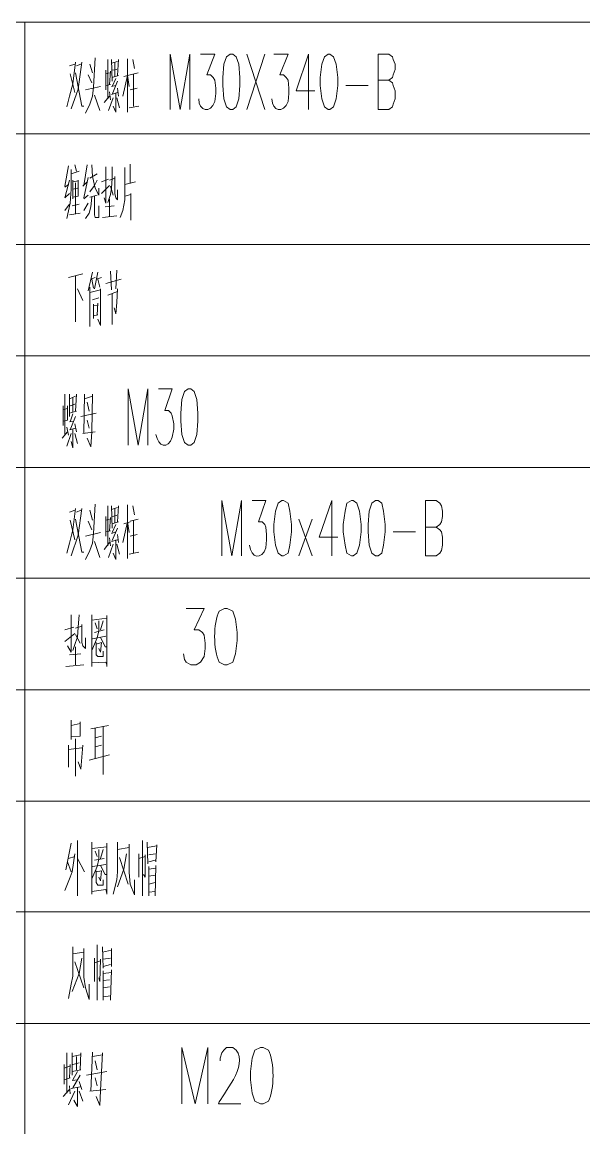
# Model space of a CAD drawing. Header units: millimetres. Extents: x 0 to 1648, y 27 to 2331.
# Drawn here: x 1280 to 1393.3, y 247.4 to 470.4 of the extents above; entities that cross this region are included whole.
import ezdxf

# ---------------------------------------------------------------- set-up
doc = ezdxf.new("R2010")
doc.units = ezdxf.units.MM
doc.layers.add('1', color=7, linetype='Continuous')

msp = doc.modelspace()

# ---------------------------------------------------------------- linework, layer by layer
at = {"layer": '1', "color": 0, "lineweight": 5}
for points in [[(1645.2, 470.391732), (1140.3, 470.391732), (1140.3, 447.891732)], [(1280.52, 470.391732), (1280.52, 447.891732)], [(1309.86, 452.751732), (1309.86, 463.911732), (1311.84, 452.751732), (1313.82, 463.911732), (1313.82, 452.751732)], [(1321.92, 463.911732), (1321.2, 463.371732), (1320.66, 461.931732), (1320.48, 459.231732), (1320.48, 457.611732), (1320.66, 454.911732), (1321.2, 453.291732), (1321.92, 452.751732), (1322.46, 452.751732), (1323.18, 453.291732), (1323.72, 454.911732), (1323.9, 457.611732), (1323.9, 459.231732), (1323.72, 461.931732), (1323.18, 463.371732), (1322.46, 463.911732), (1321.92, 463.911732)], [(1325.34, 463.911732), (1328.94, 452.751732)], [(1328.94, 463.911732), (1325.34, 452.751732)], [(1337.76, 463.911732), (1335.24, 456.531732), (1339.02, 456.531732)], [(1337.76, 463.911732), (1337.76, 452.751732)], [(1341.72, 463.911732), (1341, 463.371732), (1340.46, 461.931732), (1340.1, 459.231732), (1340.1, 457.611732), (1340.46, 454.911732), (1341, 453.291732), (1341.72, 452.751732), (1342.08, 452.751732), (1342.8, 453.291732), (1343.34, 454.911732), (1343.7, 457.611732), (1343.7, 459.231732), (1343.34, 461.931732), (1342.8, 463.371732), (1342.08, 463.911732), (1341.72, 463.911732)], [(1351.8, 452.751732), (1351.8, 463.911732), (1353.96, 463.911732), (1354.68, 463.371732), (1354.86, 462.831732), (1355.22, 461.931732), (1355.22, 460.851732), (1354.86, 459.771732), (1354.68, 459.231732), (1353.96, 458.691732), (1351.8, 458.691732)], [(1290.78, 462.291732), (1290.24, 457.971732), (1289.52, 455.451732), (1288.98, 453.291732)], [(1289.52, 461.571732), (1290.6, 461.931732)], [(1292.04, 462.291732), (1291.32, 456.891732), (1289.88, 452.931732)], [(1290.96, 461.571732), (1291.86, 461.931732)], [(1294.74, 463.191732), (1294.38, 457.251732), (1294.2, 455.451732), (1293.66, 453.831732), (1292.76, 452.031732)], [(1293.66, 461.931732), (1294.2, 460.131732)], [(1297.26, 462.831732), (1297.26, 454.911732)], [(1297.98, 462.831732), (1298.16, 458.511732)], [(1297.98, 462.111732), (1299.24, 462.471732)], [(1298.7, 462.291732), (1298.7, 459.411732)], [(1299.42, 462.831732), (1299.24, 459.591732)], [(1301.22, 463.011732), (1301.22, 452.211732)], [(1302.3, 462.831732), (1302.66, 461.031732)], [(1289.7, 459.951732), (1290.6, 456.171732)], [(1290.78, 460.131732), (1292.04, 453.471732), (1292.4, 453.471732)], [(1294.02, 458.151732), (1293.3, 459.771732)], [(1296.9, 460.671732), (1296.9, 456.711732)], [(1296.9, 459.951732), (1297.62, 460.131732)], [(1297.8, 460.491732), (1297.62, 457.791732)], [(1298.16, 460.671732), (1299.06, 460.851732)], [(1299.42, 459.591732), (1298.16, 459.231732)], [(1300.32, 455.451732), (1301.22, 459.591732), (1301.58, 457.431732)], [(1300.5, 459.411732), (1301.76, 459.771732)], [(1301.76, 459.771732), (1303.38, 460.131732)], [(1302.48, 459.951732), (1302.48, 453.471732)], [(1292.76, 456.711732), (1295.82, 457.431732)], [(1297.8, 457.791732), (1296.9, 457.611732)], [(1297.98, 457.431732), (1298.88, 457.611732)], [(1298.88, 459.051732), (1298.16, 457.431732)], [(1299.24, 458.511732), (1298.16, 455.811732)], [(1345.32, 457.611732), (1349.82, 457.611732)], [(1353.96, 458.691732), (1354.68, 458.151732), (1354.86, 457.611732), (1355.22, 456.531732), (1355.22, 454.911732), (1354.86, 453.831732), (1354.68, 453.291732), (1353.96, 452.751732), (1351.8, 452.751732)], [(1294.56, 455.631732), (1295.64, 452.571732)], [(1296.54, 454.191732), (1297.62, 455.451732)], [(1298.34, 455.091732), (1297.44, 452.571732)], [(1297.62, 456.351732), (1297.8, 454.731732)], [(1297.98, 455.811732), (1299.24, 456.171732)], [(1298.88, 455.991732), (1298.88, 452.211732), (1298.34, 453.471732)], [(1299.06, 455.091732), (1299.6, 453.111732)], [(1299.24, 457.071732), (1299.42, 455.451732)], [(1301.76, 456.711732), (1303.2, 457.071732)], [(1301.58, 453.111732), (1303.56, 453.471732)], [(1645.2, 447.891732), (1140.3, 447.891732), (1140.3, 425.571732)], [(1280.52, 447.891732), (1280.52, 425.571732)], [(1290.96, 440.331732), (1290.6, 441.591732)], [(1293.12, 441.591732), (1292.4, 437.451732)], [(1294.02, 441.591732), (1294.2, 439.251732)], [(1301.76, 441.771732), (1301.76, 437.811732)], [(1289.34, 441.411732), (1288.62, 437.271732)], [(1289.88, 440.691732), (1289.88, 436.731732), (1289.7, 433.851732), (1288.98, 430.791732)], [(1289.88, 439.791732), (1291.5, 440.331732)], [(1293.66, 438.891732), (1295.1, 439.791732)], [(1296.9, 441.231732), (1296.9, 433.851732), (1296.54, 434.931732)], [(1298.16, 441.231732), (1298.16, 438.891732), (1297.98, 436.911732)], [(1300.68, 441.051732), (1300.68, 436.911732), (1300.68, 434.571732), (1300.32, 432.411732), (1299.78, 430.971732)], [(1289.52, 435.831732), (1288.62, 434.931732), (1289.52, 438.531732)], [(1288.62, 437.091732), (1289.34, 437.631732)], [(1290.24, 438.531732), (1290.24, 434.751732)], [(1291.32, 438.351732), (1290.24, 438.171732)], [(1290.78, 431.691732), (1290.78, 437.991732)], [(1291.32, 435.291732), (1291.32, 438.531732)], [(1292.22, 437.271732), (1293.12, 438.171732)], [(1293.3, 439.071732), (1292.4, 434.931732)], [(1293.66, 436.191732), (1294.56, 437.451732), (1295.1, 438.531732)], [(1294.2, 439.251732), (1294.74, 436.911732), (1295.46, 435.471732)], [(1296, 438.171732), (1297.44, 438.711732)], [(1296, 435.831732), (1297.62, 437.451732)], [(1297.62, 438.531732), (1298.7, 438.891732)], [(1297.8, 437.271732), (1298.34, 435.471732)], [(1298.7, 439.251732), (1298.7, 436.911732)], [(1300.68, 437.631732), (1302.84, 438.171732)], [(1290.24, 436.731732), (1291.14, 436.911732)], [(1290.24, 435.111732), (1291.32, 435.291732)], [(1293.3, 435.471732), (1292.4, 434.751732)], [(1294.02, 435.111732), (1293.84, 433.131732), (1293.48, 431.871732), (1292.76, 430.791732)], [(1295.1, 435.471732), (1293.66, 435.111732)], [(1294.56, 435.291732), (1294.56, 431.511732), (1294.74, 430.971732), (1295.46, 430.971732), (1295.46, 433.311732)], [(1295.46, 435.471732), (1295.46, 436.911732)], [(1297.26, 434.031732), (1297.8, 435.651732), (1297.98, 436.911732)], [(1298.7, 436.911732), (1298.7, 435.831732), (1298.88, 434.931732)], [(1299.24, 434.571732), (1298.88, 434.931732)], [(1299.24, 434.571732), (1299.24, 436.551732)], [(1300.68, 435.291732), (1301.94, 435.651732)], [(1301.94, 435.831732), (1301.94, 430.431732)], [(1289.52, 433.671732), (1288.62, 432.411732)], [(1291.5, 433.671732), (1290.06, 433.311732)], [(1292.4, 432.411732), (1293.3, 433.851732)], [(1296.72, 433.131732), (1298.52, 433.311732)], [(1297.62, 434.751732), (1297.62, 431.151732)], [(1289.52, 431.511732), (1291.68, 431.871732)], [(1296.18, 430.971732), (1299.06, 431.331732)], [(1645.2, 425.571732), (1140.3, 425.571732), (1140.3, 403.071732)], [(1280.52, 425.571732), (1280.52, 403.071732)], [(1289.34, 418.911732), (1292.22, 419.631732)], [(1294.2, 419.991732), (1293.3, 416.211732)], [(1295.28, 419.991732), (1294.56, 416.571732)], [(1297.8, 420.171732), (1297.98, 416.391732)], [(1299.06, 420.351732), (1298.88, 416.571732)], [(1290.78, 419.271732), (1290.78, 409.911732)], [(1293.84, 418.551732), (1294.74, 418.911732)], [(1294.38, 416.751732), (1294.02, 418.551732)], [(1294.92, 418.551732), (1296, 418.911732)], [(1295.28, 418.551732), (1295.64, 416.931732)], [(1296.9, 417.651732), (1299.96, 418.551732)], [(1291.14, 416.571732), (1292.22, 414.231732)], [(1293.66, 416.931732), (1293.66, 409.011732)], [(1293.66, 415.851732), (1295.82, 416.391732)], [(1295.82, 409.191732), (1295.82, 416.571732)], [(1297.26, 415.311732), (1299.24, 416.031732)], [(1298.16, 415.671732), (1298.16, 409.371732)], [(1299.24, 416.571732), (1299.06, 413.871732), (1298.88, 411.531732), (1298.52, 412.791732)], [(1294.2, 414.411732), (1295.46, 414.771732)], [(1294.38, 410.631732), (1294.38, 413.511732)], [(1294.38, 413.151732), (1295.1, 413.331732)], [(1295.28, 413.691732), (1295.1, 411.351732)], [(1295.28, 411.351732), (1294.38, 411.171732)], [(1295.82, 409.191732), (1295.28, 410.451732)], [(1645.2, 403.071732), (1140.3, 403.071732), (1140.3, 380.571732)], [(1280.52, 403.071732), (1280.52, 380.571732)], [(1288.62, 395.331732), (1288.62, 387.231732)], [(1289.52, 395.331732), (1289.52, 390.831732)], [(1289.52, 394.431732), (1290.78, 394.971732)], [(1290.96, 395.331732), (1290.78, 391.911732)], [(1292.58, 395.331732), (1292.4, 387.411732)], [(1294.2, 394.971732), (1292.58, 394.431732)], [(1293.12, 386.511732), (1293.84, 384.711732), (1294.02, 387.771732), (1294.2, 395.331732)], [(1301.4, 385.071732), (1301.4, 396.411732), (1303.38, 385.071732), (1305.36, 396.411732), (1305.36, 385.071732)], [(1313.46, 396.411732), (1312.74, 395.871732), (1312.2, 394.251732), (1312.02, 391.551732), (1312.02, 389.931732), (1312.2, 387.231732), (1312.74, 385.611732), (1313.46, 385.071732), (1314, 385.071732), (1314.72, 385.611732), (1315.26, 387.231732), (1315.44, 389.931732), (1315.44, 391.551732), (1315.26, 394.251732), (1314.72, 395.871732), (1314, 396.411732), (1313.46, 396.411732)], [(1288.26, 392.991732), (1288.26, 389.031732)], [(1289.16, 392.991732), (1289.16, 390.111732)], [(1289.7, 392.991732), (1290.6, 393.351732)], [(1290.24, 394.611732), (1290.24, 391.731732)], [(1293.12, 393.711732), (1293.48, 391.911732)], [(1288.26, 392.271732), (1289.16, 392.451732)], [(1290.96, 391.911732), (1289.52, 391.551732)], [(1290.24, 391.371732), (1289.7, 389.751732)], [(1290.78, 390.831732), (1289.7, 388.131732)], [(1294.92, 391.551732), (1291.86, 390.831732)], [(1289.16, 390.111732), (1288.26, 389.931732)], [(1288.98, 388.671732), (1289.34, 387.051732)], [(1289.52, 389.751732), (1290.42, 389.931732)], [(1289.52, 388.131732), (1290.78, 388.491732)], [(1290.24, 388.311732), (1290.24, 384.531732), (1289.88, 385.791732)], [(1290.6, 389.391732), (1290.96, 387.771732)], [(1293.48, 388.491732), (1293.12, 390.111732)], [(1288.08, 386.511732), (1289.16, 387.771732)], [(1289.88, 387.411732), (1288.98, 384.891732)], [(1290.6, 387.411732), (1291.14, 385.431732)], [(1292.22, 387.411732), (1294.74, 387.771732)], [(1645.2, 380.571732), (1140.3, 380.571732), (1140.3, 358.251732)], [(1280.52, 380.571732), (1280.52, 358.251732)], [(1294.74, 373.191732), (1294.38, 367.251732), (1294.2, 365.271732), (1293.66, 363.831732), (1292.76, 362.031732)], [(1297.26, 372.831732), (1297.26, 364.731732)], [(1297.98, 372.831732), (1298.16, 368.331732)], [(1297.98, 372.111732), (1299.24, 372.471732)], [(1299.42, 372.831732), (1299.24, 369.591732)], [(1301.22, 373.011732), (1301.22, 362.211732)], [(1302.3, 372.831732), (1302.66, 371.031732)], [(1320.3, 362.751732), (1320.3, 373.911732), (1322.28, 362.751732), (1324.26, 373.911732), (1324.26, 362.751732)], [(1332.36, 373.911732), (1331.64, 373.371732), (1331.1, 371.751732), (1330.74, 369.051732), (1330.74, 367.611732), (1331.1, 364.911732), (1331.64, 363.291732), (1332.36, 362.751732), (1332.72, 362.751732), (1333.62, 363.291732), (1333.98, 364.911732), (1334.34, 367.611732), (1334.34, 369.051732), (1333.98, 371.751732), (1333.62, 373.371732), (1332.72, 373.911732), (1332.36, 373.911732)], [(1342.44, 373.911732), (1339.92, 366.531732), (1343.7, 366.531732)], [(1342.44, 373.911732), (1342.44, 362.751732)], [(1346.4, 373.911732), (1345.5, 373.371732), (1345.14, 371.751732), (1344.78, 369.051732), (1344.78, 367.611732), (1345.14, 364.911732), (1345.5, 363.291732), (1346.4, 362.751732), (1346.76, 362.751732), (1347.48, 363.291732), (1348.02, 364.911732), (1348.38, 367.611732), (1348.38, 369.051732), (1348.02, 371.751732), (1347.48, 373.371732), (1346.76, 373.911732), (1346.4, 373.911732)], [(1351.26, 373.911732), (1350.54, 373.371732), (1350, 371.751732), (1349.82, 369.051732), (1349.82, 367.611732), (1350, 364.911732), (1350.54, 363.291732), (1351.26, 362.751732), (1351.8, 362.751732), (1352.52, 363.291732), (1352.88, 364.911732), (1353.24, 367.611732), (1353.24, 369.051732), (1352.88, 371.751732), (1352.52, 373.371732), (1351.8, 373.911732), (1351.26, 373.911732)], [(1361.34, 362.751732), (1361.34, 373.911732), (1363.5, 373.911732), (1364.22, 373.371732), (1364.58, 372.831732), (1364.76, 371.751732), (1364.76, 370.671732), (1364.58, 369.591732), (1364.22, 369.051732), (1363.5, 368.511732), (1361.34, 368.511732)], [(1290.78, 372.291732), (1290.24, 367.971732), (1289.52, 365.271732), (1288.98, 363.291732)], [(1289.52, 371.571732), (1290.6, 371.931732)], [(1292.04, 372.291732), (1291.32, 366.891732), (1289.88, 362.751732)], [(1290.96, 371.571732), (1291.86, 371.931732)], [(1293.66, 371.931732), (1294.2, 369.951732)], [(1296.9, 370.671732), (1296.9, 366.711732)], [(1297.8, 370.491732), (1297.62, 367.791732)], [(1298.16, 370.671732), (1299.06, 370.851732)], [(1298.7, 372.291732), (1298.7, 369.411732)], [(1289.7, 369.951732), (1290.6, 365.991732)], [(1290.78, 370.131732), (1292.04, 363.471732), (1292.4, 363.471732)], [(1294.02, 367.971732), (1293.3, 369.771732)], [(1296.9, 369.951732), (1297.62, 370.131732)], [(1299.42, 369.591732), (1298.16, 369.231732)], [(1298.88, 369.051732), (1298.16, 367.431732)], [(1299.24, 368.331732), (1298.16, 365.811732)], [(1300.32, 365.451732), (1301.22, 369.591732), (1301.58, 367.431732)], [(1300.5, 369.231732), (1301.76, 369.591732)], [(1301.76, 369.771732), (1303.38, 370.131732)], [(1302.48, 369.951732), (1302.48, 363.291732)], [(1335.78, 370.131732), (1338.48, 362.751732)], [(1338.48, 370.131732), (1335.78, 362.751732)], [(1363.5, 368.511732), (1364.22, 367.971732), (1364.58, 367.611732), (1364.76, 366.531732), (1364.76, 364.911732), (1364.58, 363.831732), (1364.22, 363.291732), (1363.5, 362.751732), (1361.34, 362.751732)], [(1292.76, 366.711732), (1295.82, 367.431732)], [(1297.8, 367.791732), (1296.9, 367.611732)], [(1297.62, 366.351732), (1297.8, 364.731732)], [(1297.98, 367.251732), (1298.88, 367.611732)], [(1297.98, 365.631732), (1299.24, 365.991732)], [(1298.88, 365.991732), (1298.88, 362.031732), (1298.34, 363.291732)], [(1299.24, 367.071732), (1299.42, 365.451732)], [(1301.76, 366.711732), (1303.2, 367.071732)], [(1354.86, 367.611732), (1359.36, 367.611732)], [(1294.56, 365.631732), (1295.64, 362.391732)], [(1296.54, 364.011732), (1297.62, 365.451732)], [(1298.34, 365.091732), (1297.44, 362.391732)], [(1299.06, 365.091732), (1299.6, 363.111732)], [(1301.58, 363.111732), (1303.56, 363.471732)], [(1645.2, 358.251732), (1140.3, 358.251732), (1140.3, 335.751732)], [(1280.52, 358.251732), (1280.52, 335.751732)], [(1289.88, 350.871732), (1289.88, 343.311732), (1289.16, 344.571732)], [(1291.5, 350.871732), (1291.32, 348.351732), (1291.14, 346.371732)], [(1294.02, 350.871732), (1294.02, 340.431732)], [(1294.02, 349.791732), (1297.08, 350.151732)], [(1297.08, 350.691732), (1297.08, 340.431732)], [(1313.1, 352.131732), (1316.7, 352.131732), (1314.72, 347.811732), (1315.62, 347.811732), (1316.34, 347.271732), (1316.7, 346.731732), (1316.88, 345.111732), (1316.88, 344.031732), (1316.7, 342.411732), (1315.98, 341.331732), (1315.08, 340.791732), (1314, 340.791732), (1313.1, 341.331732), (1312.74, 341.871732), (1312.56, 342.951732)], [(1288.62, 347.811732), (1290.42, 348.351732)], [(1290.78, 348.171732), (1292.04, 348.531732)], [(1292.04, 348.891732), (1292.04, 346.371732)], [(1295.46, 349.611732), (1295.46, 347.631732), (1295.1, 346.191732), (1294.02, 343.671732)], [(1294.74, 349.251732), (1295.1, 347.991732)], [(1295.82, 347.811732), (1296.36, 349.611732)], [(1288.62, 345.471732), (1290.6, 347.091732)], [(1290.24, 343.671732), (1290.78, 345.291732), (1291.14, 346.371732)], [(1290.78, 346.911732), (1291.68, 345.111732)], [(1292.04, 346.371732), (1292.04, 345.291732), (1292.22, 344.571732)], [(1292.76, 344.031732), (1292.76, 346.191732)], [(1294.2, 346.011732), (1296.9, 346.551732)], [(1294.56, 347.271732), (1296.54, 347.811732)], [(1295.82, 346.371732), (1296.72, 344.391732), (1297.08, 344.391732)], [(1290.78, 344.391732), (1290.78, 340.791732)], [(1292.76, 344.031732), (1292.22, 344.571732)], [(1294.92, 345.291732), (1294.92, 342.771732), (1295.28, 342.411732), (1296.36, 342.411732), (1296.36, 343.491732)], [(1296, 345.291732), (1294.92, 344.931732)], [(1296, 345.291732), (1295.82, 343.311732), (1295.46, 344.031732)], [(1289.52, 342.771732), (1291.86, 342.951732)], [(1294.02, 341.151732), (1296.9, 341.331732), (1297.08, 340.791732)], [(1288.8, 340.431732), (1292.4, 340.791732)], [(1645.2, 335.751732), (1140.3, 335.751732), (1140.3, 313.251732)], [(1280.52, 335.751732), (1280.52, 313.251732)], [(1289.88, 329.631732), (1289.88, 325.671732)], [(1289.88, 328.551732), (1291.68, 328.911732)], [(1291.68, 329.271732), (1291.68, 326.391732)], [(1293.84, 327.831732), (1297.44, 328.551732)], [(1294.74, 321.891732), (1294.74, 328.011732)], [(1296.36, 328.371732), (1296.36, 318.651732)], [(1291.68, 326.391732), (1289.88, 326.211732)], [(1290.78, 325.851732), (1290.78, 318.291732)], [(1294.74, 326.031732), (1296, 326.391732)], [(1289.34, 324.591732), (1289.34, 320.091732)], [(1289.34, 323.691732), (1292.04, 324.051732)], [(1292.22, 324.591732), (1291.86, 319.731732), (1291.32, 321.171732)], [(1296, 324.591732), (1294.74, 324.231732)], [(1293.48, 321.531732), (1297.62, 322.611732)], [(1645.2, 313.251732), (1140.3, 313.251732), (1140.3, 290.931732)], [(1280.52, 313.251732), (1280.52, 290.931732)], [(1289.88, 304.791732), (1288.8, 299.391732)], [(1291.14, 305.331732), (1291.14, 294.171732)], [(1294.02, 304.971732), (1294.02, 294.531732)], [(1294.02, 303.711732), (1297.08, 304.071732)], [(1295.46, 303.531732), (1295.46, 301.551732), (1295.1, 300.111732), (1294.02, 297.591732)], [(1295.82, 301.731732), (1296.36, 303.531732)], [(1297.08, 304.791732), (1297.08, 294.531732)], [(1299.24, 304.971732), (1299.24, 299.031732), (1299.06, 297.411732), (1298.34, 294.531732)], [(1299.24, 303.531732), (1301.58, 303.891732)], [(1301.58, 304.611732), (1301.58, 298.851732), (1301.76, 296.511732), (1302.66, 294.351732), (1302.66, 297.411732)], [(1304.28, 305.331732), (1304.28, 294.171732)], [(1305.18, 304.971732), (1305.36, 300.651732)], [(1305.18, 303.891732), (1307.16, 304.251732)], [(1307.16, 304.431732), (1306.98, 301.011732)], [(1290.6, 302.631732), (1290.06, 299.031732), (1289.7, 297.951732), (1288.62, 295.251732)], [(1289.34, 301.731732), (1290.6, 302.091732)], [(1291.14, 301.731732), (1292.58, 299.031732)], [(1294.56, 301.371732), (1296.54, 301.731732)], [(1294.74, 303.171732), (1295.1, 302.091732)], [(1299.24, 295.971732), (1300.5, 299.571732), (1301.04, 302.631732)], [(1299.6, 301.911732), (1301.4, 296.511732)], [(1303.56, 302.631732), (1303.56, 297.951732)], [(1303.56, 301.731732), (1304.82, 302.091732)], [(1304.82, 302.451732), (1304.82, 297.951732), (1304.46, 298.491732)], [(1305.54, 302.451732), (1306.8, 302.631732)], [(1305.54, 301.011732), (1306.8, 301.371732)], [(1289.16, 301.011732), (1289.88, 299.031732)], [(1294.2, 300.111732), (1296.9, 300.471732)], [(1294.92, 299.211732), (1294.92, 296.871732), (1295.28, 296.331732), (1296.36, 296.331732), (1296.36, 297.411732)], [(1296, 299.211732), (1294.92, 299.031732)], [(1296, 299.211732), (1295.82, 297.231732), (1295.46, 297.951732)], [(1295.82, 300.291732), (1296.72, 298.491732), (1297.08, 298.491732)], [(1305.54, 300.111732), (1305.54, 294.171732)], [(1305.54, 299.571732), (1306.98, 299.751732)], [(1306.98, 300.291732), (1306.8, 294.171732)], [(1305.54, 298.131732), (1306.8, 298.311732)], [(1305.54, 296.511732), (1306.8, 296.871732)], [(1294.02, 295.071732), (1296.9, 295.431732), (1297.08, 294.711732)], [(1305.54, 294.891732), (1306.8, 295.071732)], [(1645.2, 290.931732), (1140.3, 290.931732), (1140.3, 268.431732)], [(1280.52, 290.931732), (1280.52, 268.431732)], [(1290.24, 283.911732), (1290.24, 277.971732), (1289.88, 276.351732), (1289.34, 273.471732)], [(1292.4, 283.551732), (1292.4, 277.791732), (1292.76, 275.631732), (1293.48, 273.291732), (1293.48, 276.351732)], [(1295.1, 284.271732), (1295.1, 273.111732)], [(1296.18, 283.911732), (1296.36, 279.591732)], [(1297.98, 283.551732), (1297.98, 279.951732)], [(1290.06, 274.911732), (1291.5, 278.511732), (1292.04, 281.571732)], [(1290.24, 282.471732), (1292.4, 282.831732)], [(1294.56, 281.571732), (1294.56, 276.891732)], [(1294.56, 280.671732), (1295.82, 281.031732)], [(1295.82, 281.391732), (1295.64, 276.891732), (1295.46, 277.611732)], [(1296.18, 282.831732), (1297.98, 283.191732)], [(1296.36, 281.391732), (1297.8, 281.571732)], [(1290.6, 280.851732), (1292.4, 275.631732)], [(1296.36, 279.951732), (1297.8, 280.311732)], [(1296.36, 279.051732), (1296.36, 273.111732)], [(1297.98, 279.231732), (1297.8, 273.111732)], [(1296.36, 278.511732), (1297.98, 278.691732)], [(1296.36, 277.071732), (1297.62, 277.251732)], [(1296.36, 275.631732), (1297.62, 275.811732)], [(1296.36, 273.831732), (1297.8, 274.011732)], [(1645.2, 268.431732), (1140.3, 268.431732), (1140.3, 246.111732)], [(1280.52, 268.431732), (1280.52, 246.111732)], [(1312.2, 252.231732), (1312.2, 263.571732), (1314.9, 252.231732), (1317.42, 263.571732), (1317.42, 252.231732)], [(1288.98, 262.491732), (1288.98, 254.391732)], [(1290.06, 262.491732), (1290.06, 257.991732)], [(1290.06, 261.771732), (1291.68, 262.131732)], [(1290.96, 261.771732), (1290.96, 259.071732)], [(1291.86, 262.491732), (1291.68, 259.071732)], [(1294.2, 262.671732), (1293.84, 254.751732)], [(1296.18, 262.131732), (1294.2, 261.771732)], [(1294.92, 253.671732), (1295.64, 251.871732), (1295.82, 254.931732), (1296.18, 262.491732)], [(1288.44, 260.151732), (1288.44, 256.191732)], [(1288.44, 259.431732), (1289.52, 259.791732)], [(1289.7, 260.151732), (1289.52, 257.451732)], [(1291.86, 259.071732), (1290.06, 258.711732)], [(1290.24, 260.151732), (1291.5, 260.511732)], [(1291.14, 258.711732), (1290.24, 257.091732)], [(1297.08, 258.711732), (1292.94, 257.991732)], [(1294.74, 260.871732), (1295.1, 259.071732)], [(1289.7, 257.451732), (1288.44, 257.091732)], [(1290.06, 256.911732), (1291.14, 257.091732)], [(1291.68, 257.991732), (1290.24, 255.471732)], [(1291.5, 256.731732), (1292.04, 255.111732)], [(1295.1, 255.831732), (1294.74, 257.451732)], [(1288.26, 253.671732), (1289.52, 255.111732)], [(1290.6, 254.751732), (1289.34, 252.051732)], [(1289.52, 255.831732), (1289.7, 254.211732)], [(1289.88, 255.291732), (1291.68, 255.651732)], [(1291.14, 255.471732), (1291.14, 251.691732), (1290.42, 252.951732)], [(1291.5, 254.751732), (1292.22, 252.771732)], [(1293.66, 254.751732), (1296.9, 255.111732)]]:
    msp.add_lwpolyline(points, dxfattribs=at)
for points, knots in [([(1315.98, 463.911732), (1315.98, 463.911732), (1318.86, 463.911732), (1318.86, 463.911732), (1318.86, 463.911732), (1317.24, 459.771732), (1317.24, 459.771732), (1317.24, 459.771732), (1317.96, 459.771732), (1317.96, 459.771732), (1317.96, 459.771732), (1318.5, 459.231732), (1318.5, 459.231732), (1318.5, 459.231732), (1318.86, 458.691732), (1318.86, 458.691732), (1318.86, 458.691732), (1319.04, 457.071732), (1319.04, 457.071732), (1319.04, 457.071732), (1319.04, 455.991732), (1319.04, 455.991732), (1319.04, 455.991732), (1318.86, 454.371732), (1318.86, 454.371732), (1317.96, 451.851732), (1315.62, 452.391732), (1315.62, 454.911732)], [0, 0, 0, 0, 1, 1, 1, 2, 2, 2, 3, 3, 3, 4, 4, 4, 5, 5, 5, 6, 6, 6, 7, 7, 7, 8, 8, 8, 9, 9, 9, 9]), ([(1330.74, 463.911732), (1330.74, 463.911732), (1333.62, 463.911732), (1333.62, 463.911732), (1333.62, 463.911732), (1332, 459.771732), (1332, 459.771732), (1332, 459.771732), (1332.72, 459.771732), (1332.72, 459.771732), (1332.72, 459.771732), (1333.26, 459.231732), (1333.26, 459.231732), (1333.26, 459.231732), (1333.62, 458.691732), (1333.62, 458.691732), (1333.62, 458.691732), (1333.8, 457.071732), (1333.8, 457.071732), (1333.8, 457.071732), (1333.8, 455.991732), (1333.8, 455.991732), (1333.8, 455.991732), (1333.62, 454.371732), (1333.62, 454.371732), (1332.72, 451.851732), (1330.38, 452.391732), (1330.38, 454.911732)], [0, 0, 0, 0, 1, 1, 1, 2, 2, 2, 3, 3, 3, 4, 4, 4, 5, 5, 5, 6, 6, 6, 7, 7, 7, 8, 8, 8, 9, 9, 9, 9]), ([(1307.52, 396.411732), (1307.52, 396.411732), (1310.22, 396.411732), (1310.22, 396.411732), (1310.22, 396.411732), (1308.78, 392.091732), (1308.78, 392.091732), (1308.78, 392.091732), (1309.5, 392.091732), (1309.5, 392.091732), (1309.5, 392.091732), (1310.04, 391.551732), (1310.04, 391.551732), (1310.04, 391.551732), (1310.22, 391.011732), (1310.22, 391.011732), (1310.22, 391.011732), (1310.58, 389.391732), (1310.58, 389.391732), (1310.58, 389.391732), (1310.58, 388.311732), (1310.58, 388.311732), (1310.58, 388.311732), (1310.22, 386.691732), (1310.22, 386.691732), (1309.5, 384.171732), (1307.34, 384.711732), (1306.98, 387.231732)], [0, 0, 0, 0, 1, 1, 1, 2, 2, 2, 3, 3, 3, 4, 4, 4, 5, 5, 5, 6, 6, 6, 7, 7, 7, 8, 8, 8, 9, 9, 9, 9]), ([(1326.42, 373.911732), (1326.42, 373.911732), (1329.12, 373.911732), (1329.12, 373.911732), (1329.12, 373.911732), (1327.68, 369.591732), (1327.68, 369.591732), (1327.68, 369.591732), (1328.4, 369.591732), (1328.4, 369.591732), (1328.4, 369.591732), (1328.94, 369.051732), (1328.94, 369.051732), (1328.94, 369.051732), (1329.12, 368.511732), (1329.12, 368.511732), (1329.12, 368.511732), (1329.3, 367.071732), (1329.3, 367.071732), (1329.3, 367.071732), (1329.3, 365.991732), (1329.3, 365.991732), (1329.3, 365.991732), (1329.12, 364.371732), (1329.12, 364.371732), (1328.4, 361.851732), (1326.06, 362.211732), (1325.88, 364.911732)], [0, 0, 0, 0, 1, 1, 1, 2, 2, 2, 3, 3, 3, 4, 4, 4, 5, 5, 5, 6, 6, 6, 7, 7, 7, 8, 8, 8, 9, 9, 9, 9]), ([(1320.84, 352.131732), (1320.84, 352.131732), (1319.76, 351.591732), (1319.76, 351.591732), (1318.5, 349.251732), (1318.5, 343.671732), (1319.76, 341.331732), (1319.76, 341.331732), (1320.84, 340.791732), (1320.84, 340.791732), (1320.84, 340.791732), (1321.38, 340.791732), (1321.38, 340.791732), (1321.38, 340.791732), (1322.46, 341.331732), (1322.46, 341.331732), (1322.46, 341.331732), (1323, 342.951732), (1323, 342.951732), (1323, 342.951732), (1323.36, 345.651732), (1323.36, 345.651732), (1323.36, 345.651732), (1323.36, 347.271732), (1323.36, 347.271732), (1323.36, 347.271732), (1323, 349.971732), (1323, 349.971732), (1323, 349.971732), (1322.46, 351.591732), (1322.46, 351.591732), (1322.46, 351.591732), (1321.38, 352.131732), (1321.38, 352.131732), (1321.38, 352.131732), (1320.84, 352.131732), (1320.84, 352.131732)], [0, 0, 0, 0, 1, 1, 1, 2, 2, 2, 3, 3, 3, 4, 4, 4, 5, 5, 5, 6, 6, 6, 7, 7, 7, 8, 8, 8, 9, 9, 9, 10, 10, 10, 11, 11, 11, 12, 12, 12, 12]), ([(1319.94, 260.871732), (1319.94, 260.871732), (1319.94, 261.411732), (1319.94, 261.411732), (1319.94, 261.411732), (1320.3, 262.491732), (1320.3, 262.491732), (1320.3, 262.491732), (1320.66, 263.031732), (1320.66, 263.031732), (1320.66, 263.031732), (1321.2, 263.571732), (1321.2, 263.571732), (1321.2, 263.571732), (1322.46, 263.571732), (1322.46, 263.571732), (1322.46, 263.571732), (1323.18, 263.031732), (1323.18, 263.031732), (1325.7, 259.971732), (1320.3, 254.031732), (1319.58, 252.231732), (1319.58, 252.231732), (1324.08, 252.231732), (1324.08, 252.231732)], [0, 0, 0, 0, 1, 1, 1, 2, 2, 2, 3, 3, 3, 4, 4, 4, 5, 5, 5, 6, 6, 6, 7, 7, 7, 8, 8, 8, 8]), ([(1328.04, 263.571732), (1328.04, 263.571732), (1326.96, 263.031732), (1326.96, 263.031732), (1326.96, 263.031732), (1326.42, 261.411732), (1326.42, 261.411732), (1326.42, 261.411732), (1326.06, 258.711732), (1326.06, 258.711732), (1326.06, 258.711732), (1326.06, 257.091732), (1326.06, 257.091732), (1326.06, 257.091732), (1326.42, 254.391732), (1326.42, 254.391732), (1326.42, 254.391732), (1326.96, 252.771732), (1326.96, 252.771732), (1326.96, 252.771732), (1328.04, 252.231732), (1328.04, 252.231732), (1328.04, 252.231732), (1328.58, 252.231732), (1328.58, 252.231732), (1328.58, 252.231732), (1329.66, 252.771732), (1329.66, 252.771732), (1330.92, 255.111732), (1330.92, 260.691732), (1329.66, 263.031732), (1329.66, 263.031732), (1328.58, 263.571732), (1328.58, 263.571732), (1328.58, 263.571732), (1328.04, 263.571732), (1328.04, 263.571732)], [0, 0, 0, 0, 1, 1, 1, 2, 2, 2, 3, 3, 3, 4, 4, 4, 5, 5, 5, 6, 6, 6, 7, 7, 7, 8, 8, 8, 9, 9, 9, 10, 10, 10, 11, 11, 11, 12, 12, 12, 12])]:
    msp.add_open_spline(points, degree=3, knots=knots, dxfattribs=at)

doc.saveas('drawing.dxf')
